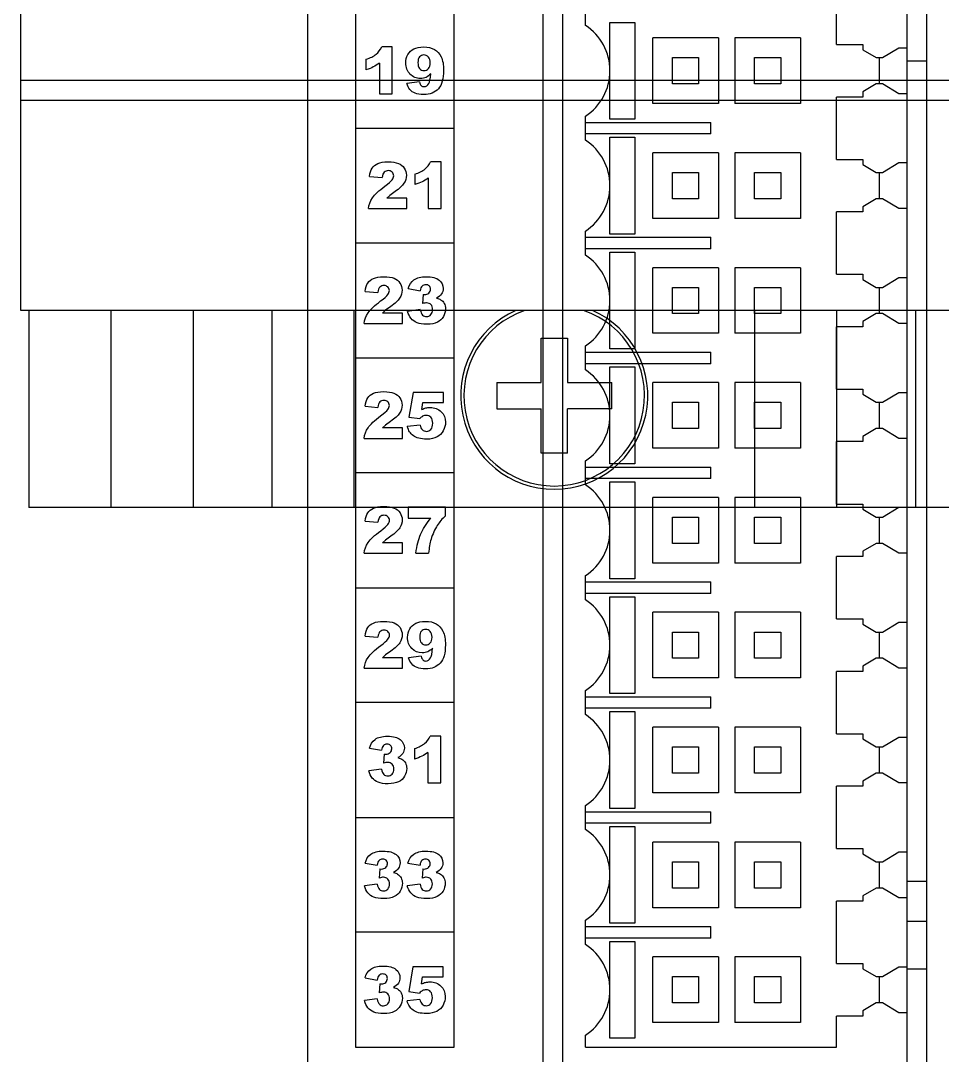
# Model space of a CAD drawing. Header units: millimetres. Extents: x 40 to 522, y -286 to 20.
# Drawn here: x 393 to 421.07, y -251 to -219.48 of the extents above; entities that cross this region are included whole.
import ezdxf

# ---------------------------------------------------------------- set-up
doc = ezdxf.new("R2010")
doc.units = ezdxf.units.MM
for name, color, linetype in [('1728620000_DXF_CONTINUOUS_LINE', 7, 'CONTINUOUS'), ('176260PIN_ASDXF_CONTINUOUS_LINE', 7, 'CONTINUOUS'), ('AIOJ784_4_00DXF_CONTINUOUS_LINE', 7, 'CONTINUOUS'), ('AOMJ712I_002DXF_CONTINUOUS_LINE', 7, 'CONTINUOUS')]:
    doc.layers.add(name, color=color, linetype=linetype)

# ---------------------------------------------------------------- blocks, each defined once
blk = doc.blocks.new('MOD_DOM724i')
at = {"linetype": 'Continuous'}
for p, q in [((111.001, 41.698), (111.001, 127.598)), ((143.501, 48.698), (111.001, 48.698)), ((143.501, 48.098), (111.001, 48.098)), ((143.501, 41.698), (111.001, 41.698)), ((111.251, 41.698), (111.251, 35.698)), ((113.751, 41.698), (113.751, 35.698)), ((116.251, 41.698), (116.251, 35.698)), ((118.651, 41.698), (118.651, 35.698)), ((121.151, 41.698), (121.151, 35.698)), ((133.351, 41.698), (133.351, 35.698)), ((135.851, 41.698), (135.851, 35.698)), ((138.251, 41.698), (138.251, 35.698)), ((126.851, 40.848), (127.651, 40.848)), ((126.851, 39.498), (126.851, 40.848)), ((127.651, 40.848), (127.651, 39.498)), ((125.501, 39.498), (126.851, 39.498)), ((125.501, 39.498), (125.501, 38.698)), ((127.651, 39.498), (129.001, 39.498)), ((129.001, 38.698), (129.001, 39.498)), ((125.501, 38.698), (126.851, 38.698)), ((126.851, 37.348), (126.851, 38.698)), ((129.001, 38.698), (127.651, 38.698)), ((127.651, 37.348), (127.651, 38.698)), ((127.651, 37.348), (126.851, 37.348)), ((143.251, 35.698), (111.251, 35.698))]:
    blk.add_line(p, q, dxfattribs=at)
for radius, start, end in [(2.85, 114.1365, 65.8635), (2.75, 108.9617, 71.0383)]:
    blk.add_arc((127.251, 39.098), radius, start, end, dxfattribs=at)
blk = doc.blocks.new('MOD_AOM712i')
at = {"layer": '1728620000_DXF_CONTINUOUS_LINE', "color": 7, "linetype": 'Continuous'}
for p, q in [((7.5, 85.75), (7.5, 15.75)), ((18, 15.75), (18, 85.75)), ((15.85, 49.8), (15.85, 51.7)), ((8.2, 50.383), (8.2, 51.117)), ((8.95, 50.475), (9.702, 50.475)), ((8.95, 49.004), (8.95, 50.475)), ((9.702, 50.475), (9.702, 47.525)), ((12.25, 50), (10.25, 50)), ((10.25, 48), (10.25, 50)), ((12.25, 50), (12.25, 48)), ((14.75, 50), (12.75, 50)), ((12.75, 50), (12.75, 48)), ((14.75, 50), (14.75, 48)), ((15.85, 49.8), (16.65, 49.8)), ((16.65, 49.8), (16.65, 49.642)), ((16.65, 49.642), (17.053, 49.4)), ((17.25, 49.4), (17.75, 49.7)), ((17.75, 49.7), (18, 49.7)), ((10.85, 49.4), (11.65, 49.4)), ((10.85, 48.6), (10.85, 49.4)), ((11.65, 49.4), (11.65, 48.6)), ((13.35, 49.4), (14.15, 49.4)), ((13.35, 48.6), (13.35, 49.4)), ((14.15, 49.4), (14.15, 48.6)), ((17.053, 49.4), (17.25, 49.4)), ((17.15, 49.4), (17.15, 48.6)), ((8.95, 47.525), (8.95, 48.996)), ((11.65, 48.6), (10.85, 48.6)), ((14.15, 48.6), (13.35, 48.6)), ((17.053, 48.6), (16.65, 48.358)), ((17.25, 48.6), (17.053, 48.6)), ((17.75, 48.3), (17.25, 48.6)), ((16.65, 48.358), (16.65, 48.2)), ((18, 48.3), (17.75, 48.3)), ((12.25, 48), (10.25, 48)), ((14.75, 48), (12.75, 48)), ((16.65, 48.2), (15.85, 48.2)), ((15.85, 46.3), (15.85, 48.2)), ((8.2, 46.883), (8.2, 47.617)), ((8.2, 47.425), (12.025, 47.425)), ((9.702, 47.525), (8.95, 47.525)), ((12.025, 47.075), (12.025, 47.425)), ((12.025, 47.075), (8.2, 47.075)), ((8.95, 46.975), (9.702, 46.975)), ((8.95, 45.504), (8.95, 46.975)), ((9.702, 46.975), (9.702, 44.025)), ((12.25, 46.5), (10.25, 46.5)), ((10.25, 44.5), (10.25, 46.5)), ((12.25, 46.5), (12.25, 44.5)), ((14.75, 46.5), (12.75, 46.5)), ((12.75, 46.5), (12.75, 44.5)), ((14.75, 46.5), (14.75, 44.5)), ((15.85, 46.3), (16.65, 46.3)), ((16.65, 46.3), (16.65, 46.142)), ((16.65, 46.142), (17.053, 45.9)), ((17.25, 45.9), (17.75, 46.2)), ((17.75, 46.2), (18, 46.2)), ((10.85, 45.9), (11.65, 45.9)), ((10.85, 45.1), (10.85, 45.9)), ((11.65, 45.9), (11.65, 45.1)), ((13.35, 45.9), (14.15, 45.9)), ((13.35, 45.1), (13.35, 45.9)), ((14.15, 45.9), (14.15, 45.1)), ((17.053, 45.9), (17.25, 45.9)), ((17.15, 45.9), (17.15, 45.1)), ((8.95, 44.025), (8.95, 45.496)), ((11.65, 45.1), (10.85, 45.1)), ((14.15, 45.1), (13.35, 45.1)), ((17.053, 45.1), (16.65, 44.858)), ((17.25, 45.1), (17.053, 45.1)), ((17.75, 44.8), (17.25, 45.1)), ((16.65, 44.858), (16.65, 44.7)), ((18, 44.8), (17.75, 44.8)), ((12.25, 44.5), (10.25, 44.5)), ((14.75, 44.5), (12.75, 44.5)), ((16.65, 44.7), (15.85, 44.7)), ((15.85, 42.8), (15.85, 44.7)), ((8.2, 43.383), (8.2, 44.117)), ((8.2, 43.925), (12.025, 43.925)), ((9.702, 44.025), (8.95, 44.025)), ((12.025, 43.575), (12.025, 43.925)), ((12.025, 43.575), (8.2, 43.575)), ((8.95, 43.475), (9.702, 43.475)), ((8.95, 42.004), (8.95, 43.475)), ((9.702, 43.475), (9.702, 40.525)), ((12.25, 43), (10.25, 43)), ((10.25, 41), (10.25, 43)), ((12.25, 43), (12.25, 41)), ((14.75, 43), (12.75, 43)), ((12.75, 43), (12.75, 41)), ((14.75, 43), (14.75, 41)), ((15.85, 42.8), (16.65, 42.8)), ((16.65, 42.8), (16.65, 42.642)), ((16.65, 42.642), (17.053, 42.4)), ((17.25, 42.4), (17.75, 42.7)), ((17.75, 42.7), (18, 42.7)), ((10.85, 42.4), (11.65, 42.4)), ((10.85, 41.6), (10.85, 42.4)), ((11.65, 42.4), (11.65, 41.6)), ((13.35, 42.4), (14.15, 42.4)), ((13.35, 41.6), (13.35, 42.4)), ((14.15, 42.4), (14.15, 41.6)), ((17.053, 42.4), (17.25, 42.4)), ((17.15, 42.4), (17.15, 41.6)), ((8.95, 40.525), (8.95, 41.996)), ((11.65, 41.6), (10.85, 41.6)), ((14.15, 41.6), (13.35, 41.6)), ((17.053, 41.6), (16.65, 41.358)), ((16.65, 41.358), (16.65, 41.2)), ((17.25, 41.6), (17.053, 41.6)), ((17.75, 41.3), (17.25, 41.6)), ((18, 41.3), (17.75, 41.3)), ((12.25, 41), (10.25, 41)), ((14.75, 41), (12.75, 41)), ((16.65, 41.2), (15.85, 41.2)), ((15.85, 39.3), (15.85, 41.2)), ((8.2, 39.883), (8.2, 40.617)), ((8.2, 40.425), (12.025, 40.425)), ((9.702, 40.525), (8.95, 40.525)), ((12.025, 40.075), (12.025, 40.425)), ((12.025, 40.075), (8.2, 40.075)), ((8.95, 39.975), (9.702, 39.975)), ((8.95, 38.504), (8.95, 39.975)), ((9.702, 39.975), (9.702, 37.025)), ((12.25, 39.5), (10.25, 39.5)), ((10.25, 37.5), (10.25, 39.5)), ((12.25, 39.5), (12.25, 37.5)), ((14.75, 39.5), (12.75, 39.5)), ((12.75, 39.5), (12.75, 37.5)), ((14.75, 39.5), (14.75, 37.5)), ((15.85, 39.3), (16.65, 39.3)), ((16.65, 39.3), (16.65, 39.142)), ((16.65, 39.142), (17.053, 38.9)), ((17.25, 38.9), (17.75, 39.2)), ((17.75, 39.2), (18, 39.2)), ((10.85, 38.9), (11.65, 38.9)), ((10.85, 38.1), (10.85, 38.9)), ((11.65, 38.9), (11.65, 38.1)), ((13.35, 38.9), (14.15, 38.9)), ((13.35, 38.1), (13.35, 38.9)), ((14.15, 38.9), (14.15, 38.1)), ((17.053, 38.9), (17.25, 38.9)), ((17.15, 38.9), (17.15, 38.1)), ((8.95, 37.025), (8.95, 38.496)), ((11.65, 38.1), (10.85, 38.1)), ((14.15, 38.1), (13.35, 38.1)), ((17.053, 38.1), (16.65, 37.858)), ((16.65, 37.858), (16.65, 37.7)), ((17.25, 38.1), (17.053, 38.1)), ((17.75, 37.8), (17.25, 38.1)), ((16.65, 37.7), (15.85, 37.7)), ((15.85, 35.8), (15.85, 37.7)), ((18, 37.8), (17.75, 37.8)), ((12.25, 37.5), (10.25, 37.5)), ((14.75, 37.5), (12.75, 37.5)), ((8.2, 36.383), (8.2, 37.117)), ((8.2, 36.925), (12.025, 36.925)), ((9.702, 37.025), (8.95, 37.025)), ((12.025, 36.575), (12.025, 36.925)), ((12.025, 36.575), (8.2, 36.575)), ((8.95, 36.475), (9.702, 36.475)), ((8.95, 35.004), (8.95, 36.475)), ((9.702, 36.475), (9.702, 33.525)), ((12.25, 36), (10.25, 36)), ((10.25, 34), (10.25, 36)), ((12.25, 36), (12.25, 34)), ((14.75, 36), (12.75, 36)), ((12.75, 36), (12.75, 34)), ((14.75, 36), (14.75, 34)), ((15.85, 35.8), (16.65, 35.8)), ((16.65, 35.8), (16.65, 35.642)), ((16.65, 35.642), (17.053, 35.4)), ((17.25, 35.4), (17.75, 35.7)), ((17.75, 35.7), (18, 35.7)), ((10.85, 35.4), (11.65, 35.4)), ((10.85, 34.6), (10.85, 35.4)), ((11.65, 35.4), (11.65, 34.6)), ((13.35, 35.4), (14.15, 35.4)), ((13.35, 34.6), (13.35, 35.4)), ((14.15, 35.4), (14.15, 34.6)), ((17.053, 35.4), (17.25, 35.4)), ((17.15, 35.4), (17.15, 34.6)), ((8.95, 33.525), (8.95, 34.996)), ((11.65, 34.6), (10.85, 34.6)), ((14.15, 34.6), (13.35, 34.6)), ((17.053, 34.6), (16.65, 34.358)), ((17.25, 34.6), (17.053, 34.6)), ((17.75, 34.3), (17.25, 34.6)), ((16.65, 34.2), (15.85, 34.2)), ((15.85, 32.3), (15.85, 34.2)), ((16.65, 34.358), (16.65, 34.2)), ((18, 34.3), (17.75, 34.3)), ((12.25, 34), (10.25, 34)), ((14.75, 34), (12.75, 34)), ((8.2, 32.883), (8.2, 33.617)), ((8.2, 33.425), (12.025, 33.425)), ((9.702, 33.525), (8.95, 33.525)), ((12.025, 33.075), (12.025, 33.425)), ((12.025, 33.075), (8.2, 33.075)), ((8.95, 32.975), (9.702, 32.975)), ((8.95, 31.504), (8.95, 32.975)), ((9.702, 32.975), (9.702, 30.025)), ((12.25, 32.5), (10.25, 32.5)), ((10.25, 30.5), (10.25, 32.5)), ((12.25, 32.5), (12.25, 30.5)), ((14.75, 32.5), (12.75, 32.5)), ((12.75, 32.5), (12.75, 30.5)), ((14.75, 32.5), (14.75, 30.5)), ((15.85, 32.3), (16.65, 32.3)), ((16.65, 32.3), (16.65, 32.142)), ((17.25, 31.9), (17.75, 32.2)), ((17.75, 32.2), (18, 32.2)), ((10.85, 31.9), (11.65, 31.9)), ((10.85, 31.1), (10.85, 31.9)), ((11.65, 31.9), (11.65, 31.1)), ((13.35, 31.9), (14.15, 31.9)), ((13.35, 31.1), (13.35, 31.9)), ((14.15, 31.9), (14.15, 31.1)), ((16.65, 32.142), (17.053, 31.9)), ((17.053, 31.9), (17.25, 31.9)), ((17.15, 31.9), (17.15, 31.1)), ((8.95, 30.025), (8.95, 31.496)), ((11.65, 31.1), (10.85, 31.1)), ((14.15, 31.1), (13.35, 31.1)), ((17.053, 31.1), (16.65, 30.858)), ((17.25, 31.1), (17.053, 31.1)), ((17.75, 30.8), (17.25, 31.1)), ((16.65, 30.7), (15.85, 30.7)), ((15.85, 28.8), (15.85, 30.7)), ((16.65, 30.858), (16.65, 30.7)), ((18, 30.8), (17.75, 30.8)), ((12.25, 30.5), (10.25, 30.5)), ((14.75, 30.5), (12.75, 30.5)), ((8.2, 29.383), (8.2, 30.117)), ((9.702, 30.025), (8.95, 30.025)), ((8.2, 29.925), (12.025, 29.925)), ((12.025, 29.575), (12.025, 29.925)), ((12.025, 29.575), (8.2, 29.575)), ((8.95, 29.475), (9.702, 29.475)), ((8.95, 28.004), (8.95, 29.475)), ((9.702, 29.475), (9.702, 26.525)), ((12.25, 29), (10.25, 29)), ((10.25, 27), (10.25, 29)), ((12.25, 29), (12.25, 27)), ((14.75, 29), (12.75, 29)), ((12.75, 29), (12.75, 27)), ((14.75, 29), (14.75, 27)), ((15.85, 28.8), (16.65, 28.8)), ((16.65, 28.8), (16.65, 28.642)), ((17.25, 28.4), (17.75, 28.7)), ((17.75, 28.7), (18, 28.7)), ((10.85, 28.4), (11.65, 28.4)), ((10.85, 27.6), (10.85, 28.4)), ((11.65, 28.4), (11.65, 27.6)), ((13.35, 28.4), (14.15, 28.4)), ((13.35, 27.6), (13.35, 28.4)), ((14.15, 28.4), (14.15, 27.6)), ((16.65, 28.642), (17.053, 28.4)), ((17.053, 28.4), (17.25, 28.4)), ((17.15, 28.4), (17.15, 27.6)), ((8.95, 26.525), (8.95, 27.996)), ((11.65, 27.6), (10.85, 27.6)), ((14.15, 27.6), (13.35, 27.6)), ((17.053, 27.6), (16.65, 27.358)), ((17.25, 27.6), (17.053, 27.6)), ((17.75, 27.3), (17.25, 27.6)), ((16.65, 27.2), (15.85, 27.2)), ((15.85, 25.3), (15.85, 27.2)), ((16.65, 27.358), (16.65, 27.2)), ((18, 27.3), (17.75, 27.3)), ((12.25, 27), (10.25, 27)), ((14.75, 27), (12.75, 27)), ((8.2, 25.883), (8.2, 26.617)), ((9.702, 26.525), (8.95, 26.525)), ((8.2, 26.425), (12.025, 26.425)), ((12.025, 26.075), (12.025, 26.425)), ((12.025, 26.075), (8.2, 26.075)), ((8.95, 25.975), (9.702, 25.975)), ((8.95, 24.504), (8.95, 25.975)), ((9.702, 25.975), (9.702, 23.025)), ((12.25, 25.5), (10.25, 25.5)), ((10.25, 23.5), (10.25, 25.5)), ((12.25, 25.5), (12.25, 23.5)), ((14.75, 25.5), (12.75, 25.5)), ((12.75, 25.5), (12.75, 23.5)), ((14.75, 25.5), (14.75, 23.5)), ((15.85, 25.3), (16.65, 25.3)), ((16.65, 25.3), (16.65, 25.142)), ((16.65, 25.142), (17.053, 24.9)), ((17.25, 24.9), (17.75, 25.2)), ((17.75, 25.2), (18, 25.2)), ((10.85, 24.9), (11.65, 24.9)), ((10.85, 24.1), (10.85, 24.9)), ((11.65, 24.9), (11.65, 24.1)), ((13.35, 24.9), (14.15, 24.9)), ((13.35, 24.1), (13.35, 24.9)), ((14.15, 24.9), (14.15, 24.1)), ((17.053, 24.9), (17.25, 24.9)), ((17.15, 24.9), (17.15, 24.1)), ((8.95, 23.025), (8.95, 24.496)), ((11.65, 24.1), (10.85, 24.1)), ((14.15, 24.1), (13.35, 24.1)), ((17.053, 24.1), (16.65, 23.858)), ((17.25, 24.1), (17.053, 24.1)), ((17.75, 23.8), (17.25, 24.1)), ((16.65, 23.7), (15.85, 23.7)), ((15.85, 21.8), (15.85, 23.7)), ((16.65, 23.858), (16.65, 23.7)), ((18, 23.8), (17.75, 23.8)), ((12.25, 23.5), (10.25, 23.5)), ((14.75, 23.5), (12.75, 23.5)), ((8.2, 22.383), (8.2, 23.117)), ((9.702, 23.025), (8.95, 23.025)), ((8.2, 22.925), (12.025, 22.925)), ((12.025, 22.575), (12.025, 22.925)), ((12.025, 22.575), (8.2, 22.575)), ((8.95, 22.475), (9.702, 22.475)), ((8.95, 21.004), (8.95, 22.475)), ((9.702, 22.475), (9.702, 19.525)), ((12.25, 22), (10.25, 22)), ((10.25, 20), (10.25, 22)), ((12.25, 22), (12.25, 20)), ((14.75, 22), (12.75, 22)), ((12.75, 22), (12.75, 20)), ((14.75, 22), (14.75, 20)), ((15.85, 21.8), (16.65, 21.8)), ((16.65, 21.8), (16.65, 21.642)), ((16.65, 21.642), (17.053, 21.4)), ((17.25, 21.4), (17.75, 21.7)), ((17.75, 21.7), (18, 21.7)), ((10.85, 21.4), (11.65, 21.4)), ((10.85, 20.6), (10.85, 21.4)), ((11.65, 21.4), (11.65, 20.6)), ((13.35, 21.4), (14.15, 21.4)), ((13.35, 20.6), (13.35, 21.4)), ((14.15, 21.4), (14.15, 20.6)), ((17.053, 21.4), (17.25, 21.4)), ((17.15, 21.4), (17.15, 20.6)), ((8.95, 19.525), (8.95, 20.996)), ((11.65, 20.6), (10.85, 20.6)), ((14.15, 20.6), (13.35, 20.6)), ((17.053, 20.6), (16.65, 20.358)), ((17.25, 20.6), (17.053, 20.6)), ((17.75, 20.3), (17.25, 20.6)), ((16.65, 20.2), (15.85, 20.2)), ((15.85, 19.25), (15.85, 20.2)), ((16.65, 20.358), (16.65, 20.2)), ((18, 20.3), (17.75, 20.3)), ((12.25, 20), (10.25, 20)), ((14.75, 20), (12.75, 20)), ((8.2, 19.25), (8.2, 19.617)), ((8.2, 19.25), (15.85, 19.25)), ((9.702, 19.525), (8.95, 19.525))]:
    blk.add_line(p, q, dxfattribs=at)
for centre in [(7.3, 49), (7.3, 45.5), (7.3, 42), (7.3, 38.5), (7.3, 35), (7.3, 31.5), (7.3, 28), (7.3, 24.5), (7.3, 21)]:
    blk.add_arc(centre, 1.65, 303.0557, 56.9443, dxfattribs=at)
at = {"layer": '176260PIN_ASDXF_CONTINUOUS_LINE', "color": 7, "linetype": 'Continuous'}
for p, q in [((18, 49.3), (18.6, 49.3)), ((18, 49.3), (18.6, 49.3)), ((18.6, 24.3), (18, 24.3)), ((18.6, 24.3), (18, 24.3))]:
    blk.add_line(p, q, dxfattribs=at)
at = {"layer": 'AIOJ784_4_00DXF_CONTINUOUS_LINE', "color": 7, "linetype": 'Continuous'}
for p, q in [((18, 23.087), (18.6, 23.087)), ((18, 21.643), (18.6, 21.643))]:
    blk.add_line(p, q, dxfattribs=at)
at = {"layer": 'AOMJ712I_002DXF_CONTINUOUS_LINE', "color": 7, "linetype": 'Continuous'}
for p, q in [((-0.25, 6), (-0.25, 91.9)), ((6.9, 85.35), (6.9, 16.15)), ((18.6, 16.15), (18.6, 85.35))]:
    blk.add_line(p, q, dxfattribs=at)
at = {"layer": 'AOMJ712I_002DXF_CONTINUOUS_LINE', "color": 4, "linetype": 'Continuous'}
for p, q in [((1.2, 82.25), (1.2, 19.25)), ((4.2, 19.25), (4.2, 82.25)), ((2.319, 49.724), (1.997, 49.724)), ((2.319, 48.3), (2.319, 49.724)), ((1.517, 49.349), (1.517, 49.03)), ((1.926, 49.233), (1.926, 48.3)), ((3.146, 48.663), (2.759, 48.614)), ((1.926, 48.3), (2.319, 48.3)), ((1.2, 47.25), (4.2, 47.25)), ((3.807, 46.224), (3.485, 46.224)), ((3.807, 44.8), (3.807, 46.224)), ((1.621, 45.777), (2.011, 45.745)), ((3.005, 45.849), (3.005, 45.53)), ((3.414, 45.733), (3.414, 44.8)), ((2.245, 45.202), (2.152, 45.117)), ((2.76, 45.117), (2.152, 45.117)), ((2.402, 45.316), (2.245, 45.202)), ((2.76, 44.8), (2.76, 45.117)), ((1.593, 44.8), (2.76, 44.8)), ((3.414, 44.8), (3.807, 44.8)), ((4.2, 43.75), (1.2, 43.75)), ((1.49, 42.277), (1.879, 42.245)), ((2.804, 42.361), (3.171, 42.295)), ((3.255, 42.182), (3.235, 41.905)), ((3.255, 42.182), (3.306, 42.178)), ((2.113, 41.702), (2.021, 41.617)), ((2.628, 41.617), (2.021, 41.617)), ((2.271, 41.816), (2.113, 41.702)), ((2.628, 41.3), (2.628, 41.617)), ((3.171, 41.721), (2.783, 41.67)), ((1.461, 41.3), (2.628, 41.3)), ((1.2, 40.25), (4.2, 40.25)), ((2.95, 39.2), (2.827, 38.447)), ((3.874, 39.2), (2.95, 39.2)), ((3.874, 38.89), (3.874, 39.2)), ((1.488, 38.777), (1.878, 38.745)), ((3.215, 38.68), (3.248, 38.89)), ((3.248, 38.89), (3.874, 38.89)), ((2.112, 38.202), (2.019, 38.117)), ((2.269, 38.316), (2.112, 38.202)), ((3.17, 38.206), (2.776, 38.163)), ((2.827, 38.447), (3.158, 38.4)), ((2.626, 38.117), (2.019, 38.117)), ((2.626, 37.8), (2.626, 38.117)), ((1.459, 37.8), (2.626, 37.8)), ((4.2, 36.75), (1.2, 36.75)), ((3.938, 35.7), (2.802, 35.7)), ((2.802, 35.7), (2.802, 35.371)), ((3.938, 35.437), (3.938, 35.7)), ((2.802, 35.371), (3.494, 35.371)), ((1.491, 35.277), (1.881, 35.245)), ((2.115, 34.702), (2.022, 34.617)), ((2.272, 34.816), (2.115, 34.702)), ((2.629, 34.617), (2.022, 34.617)), ((2.629, 34.3), (2.629, 34.617)), ((1.462, 34.3), (2.629, 34.3)), ((3.038, 34.3), (3.426, 34.3)), ((1.2, 33.25), (4.2, 33.25)), ((1.491, 31.777), (1.881, 31.745)), ((2.272, 31.316), (2.115, 31.202)), ((2.115, 31.202), (2.022, 31.117)), ((2.63, 31.117), (2.022, 31.117)), ((2.63, 30.8), (2.63, 31.117)), ((3.2, 31.163), (2.813, 31.114)), ((1.463, 30.8), (2.63, 30.8)), ((4.2, 29.75), (1.2, 29.75)), ((3.799, 28.724), (3.477, 28.724)), ((3.799, 27.3), (3.799, 28.724)), ((1.622, 28.361), (1.99, 28.295)), ((2.074, 28.182), (2.054, 27.905)), ((2.074, 28.182), (2.125, 28.178)), ((2.997, 28.349), (2.997, 28.03)), ((3.405, 28.233), (3.405, 27.3)), ((1.99, 27.721), (1.601, 27.67)), ((3.405, 27.3), (3.799, 27.3)), ((1.2, 26.25), (4.2, 26.25)), ((1.491, 24.861), (1.858, 24.795)), ((1.942, 24.682), (1.922, 24.405)), ((1.942, 24.682), (1.993, 24.678)), ((2.795, 24.861), (3.163, 24.795)), ((3.247, 24.682), (3.227, 24.405)), ((3.247, 24.682), (3.297, 24.678)), ((1.858, 24.221), (1.47, 24.17)), ((3.163, 24.221), (2.774, 24.17)), ((4.2, 22.75), (1.2, 22.75)), ((2.942, 21.7), (2.818, 20.947)), ((3.865, 21.7), (2.942, 21.7)), ((3.865, 21.39), (3.865, 21.7)), ((1.489, 21.361), (1.857, 21.295)), ((1.941, 21.182), (1.921, 20.905)), ((1.941, 21.182), (1.991, 21.178)), ((3.206, 21.18), (3.24, 21.39)), ((3.24, 21.39), (3.865, 21.39)), ((2.818, 20.947), (3.15, 20.9)), ((1.857, 20.721), (1.468, 20.67)), ((3.161, 20.706), (2.768, 20.663)), ((1.2, 19.25), (4.2, 19.25))]:
    blk.add_line(p, q, dxfattribs=at)
for points in [[(1.517, 49.349), (1.649, 49.391), (1.752, 49.442), (1.825, 49.502)], [(1.825, 49.502), (1.898, 49.562), (1.955, 49.636), (1.997, 49.724)], [(2.73, 49.238), (2.73, 49.33), (2.752, 49.415), (2.795, 49.492)], [(2.795, 49.492), (2.839, 49.568), (2.9, 49.626), (2.977, 49.665)], [(2.977, 49.665), (3.053, 49.704), (3.151, 49.724), (3.267, 49.724)], [(3.267, 49.724), (3.407, 49.724), (3.519, 49.699), (3.604, 49.651)], [(3.604, 49.651), (3.688, 49.604), (3.756, 49.527), (3.807, 49.422)], [(1.926, 49.233), (1.862, 49.184), (1.799, 49.145), (1.74, 49.115)], [(2.858, 48.899), (2.773, 48.989), (2.73, 49.101), (2.73, 49.238)], [(3.15, 49.423), (3.115, 49.384), (3.099, 49.326), (3.099, 49.248)], [(3.099, 49.248), (3.099, 49.17), (3.116, 49.11), (3.151, 49.069)], [(3.279, 49.481), (3.227, 49.481), (3.184, 49.461), (3.15, 49.423)], [(3.418, 49.416), (3.38, 49.459), (3.333, 49.481), (3.279, 49.481)], [(3.475, 49.239), (3.475, 49.314), (3.456, 49.373), (3.418, 49.416)], [(3.421, 49.067), (3.457, 49.107), (3.475, 49.164), (3.475, 49.239)], [(3.807, 49.422), (3.857, 49.317), (3.883, 49.18), (3.883, 49.008)], [(1.74, 49.115), (1.681, 49.085), (1.607, 49.056), (1.517, 49.03)], [(3.177, 48.766), (3.05, 48.766), (2.944, 48.81), (2.858, 48.899)], [(3.151, 49.069), (3.187, 49.027), (3.231, 49.007), (3.284, 49.007)], [(3.284, 49.007), (3.339, 49.007), (3.385, 49.027), (3.421, 49.067)], [(3.49, 48.905), (3.443, 48.857), (3.395, 48.821), (3.347, 48.799)], [(3.432, 48.61), (3.457, 48.655), (3.476, 48.754), (3.49, 48.905)], [(3.883, 49.008), (3.883, 48.755), (3.83, 48.569), (3.723, 48.452)], [(2.857, 48.428), (2.815, 48.478), (2.782, 48.54), (2.759, 48.614)], [(3.146, 48.663), (3.156, 48.608), (3.173, 48.57), (3.197, 48.548)], [(3.347, 48.799), (3.297, 48.777), (3.241, 48.766), (3.177, 48.766)], [(3.197, 48.548), (3.221, 48.525), (3.251, 48.515), (3.286, 48.515)], [(3.286, 48.515), (3.348, 48.515), (3.397, 48.546), (3.432, 48.61)], [(3.018, 48.315), (2.953, 48.34), (2.9, 48.378), (2.857, 48.428)], [(3.282, 48.276), (3.17, 48.276), (3.082, 48.289), (3.018, 48.315)], [(3.723, 48.452), (3.617, 48.334), (3.47, 48.276), (3.282, 48.276)], [(1.621, 45.777), (1.637, 45.886), (1.664, 45.972), (1.705, 46.033)], [(1.705, 46.033), (1.745, 46.094), (1.803, 46.142), (1.877, 46.174)], [(1.877, 46.174), (1.952, 46.207), (2.054, 46.224), (2.186, 46.224)], [(2.186, 46.224), (2.322, 46.224), (2.428, 46.208), (2.505, 46.177)], [(2.505, 46.177), (2.581, 46.146), (2.64, 46.098), (2.684, 46.033)], [(2.684, 46.033), (2.728, 45.968), (2.75, 45.896), (2.75, 45.816)], [(3.314, 46.002), (3.386, 46.062), (3.443, 46.136), (3.485, 46.224)], [(2.074, 45.91), (2.042, 45.879), (2.021, 45.824), (2.011, 45.745)], [(2.196, 45.957), (2.147, 45.957), (2.106, 45.941), (2.074, 45.91)], [(2.315, 45.912), (2.283, 45.942), (2.244, 45.957), (2.196, 45.957)], [(2.314, 45.678), (2.346, 45.722), (2.362, 45.763), (2.362, 45.803)], [(2.362, 45.803), (2.362, 45.845), (2.346, 45.881), (2.315, 45.912)], [(2.75, 45.816), (2.75, 45.73), (2.724, 45.649), (2.675, 45.571)], [(3.005, 45.849), (3.137, 45.891), (3.24, 45.942), (3.314, 46.002)], [(3.414, 45.733), (3.35, 45.684), (3.288, 45.645), (3.229, 45.615)], [(1.714, 45.125), (1.782, 45.226), (1.909, 45.346), (2.096, 45.485)], [(2.096, 45.485), (2.21, 45.569), (2.282, 45.634), (2.314, 45.678)], [(2.675, 45.571), (2.625, 45.493), (2.534, 45.408), (2.402, 45.316)], [(3.229, 45.615), (3.169, 45.585), (3.095, 45.556), (3.005, 45.53)], [(1.593, 44.8), (1.606, 44.915), (1.646, 45.023), (1.714, 45.125)], [(1.573, 42.533), (1.614, 42.594), (1.671, 42.642), (1.745, 42.674)], [(1.745, 42.674), (1.82, 42.707), (1.922, 42.724), (2.054, 42.724)], [(2.054, 42.724), (2.191, 42.724), (2.297, 42.708), (2.373, 42.677)], [(2.373, 42.677), (2.449, 42.646), (2.509, 42.598), (2.552, 42.533)], [(2.804, 42.361), (2.834, 42.477), (2.892, 42.567), (2.98, 42.63)], [(2.98, 42.63), (3.066, 42.692), (3.189, 42.724), (3.349, 42.724)], [(3.349, 42.724), (3.531, 42.724), (3.663, 42.689), (3.745, 42.621)], [(3.745, 42.621), (3.826, 42.553), (3.867, 42.468), (3.867, 42.365)], [(1.49, 42.277), (1.505, 42.386), (1.533, 42.472), (1.573, 42.533)], [(1.942, 42.41), (1.911, 42.379), (1.89, 42.324), (1.879, 42.245)], [(2.064, 42.457), (2.015, 42.457), (1.974, 42.441), (1.942, 42.41)], [(2.183, 42.412), (2.151, 42.442), (2.112, 42.457), (2.064, 42.457)], [(2.231, 42.303), (2.231, 42.345), (2.214, 42.381), (2.183, 42.412)], [(2.183, 42.178), (2.214, 42.222), (2.231, 42.263), (2.231, 42.303)], [(2.618, 42.316), (2.618, 42.23), (2.593, 42.149), (2.543, 42.071)], [(2.552, 42.533), (2.596, 42.468), (2.618, 42.396), (2.618, 42.316)], [(3.23, 42.44), (3.201, 42.413), (3.181, 42.364), (3.171, 42.295)], [(3.341, 42.482), (3.295, 42.482), (3.258, 42.468), (3.23, 42.44)], [(3.446, 42.444), (3.421, 42.469), (3.385, 42.482), (3.341, 42.482)], [(3.433, 42.226), (3.467, 42.259), (3.485, 42.297), (3.485, 42.342)], [(3.485, 42.342), (3.485, 42.384), (3.471, 42.418), (3.446, 42.444)], [(3.867, 42.365), (3.867, 42.304), (3.85, 42.249), (3.818, 42.201)], [(1.582, 41.625), (1.65, 41.726), (1.777, 41.846), (1.964, 41.985)], [(1.964, 41.985), (2.078, 42.069), (2.15, 42.134), (2.183, 42.178)], [(2.543, 42.071), (2.493, 41.993), (2.403, 41.908), (2.271, 41.816)], [(3.361, 41.927), (3.331, 41.927), (3.289, 41.92), (3.235, 41.905)], [(3.306, 42.178), (3.357, 42.178), (3.399, 42.194), (3.433, 42.226)], [(3.497, 41.874), (3.464, 41.909), (3.419, 41.927), (3.361, 41.927)], [(3.818, 42.201), (3.784, 42.151), (3.735, 42.108), (3.668, 42.072)], [(3.668, 42.072), (3.721, 42.058), (3.763, 42.042), (3.792, 42.025)], [(3.792, 42.025), (3.838, 41.996), (3.874, 41.958), (3.9, 41.911)], [(1.461, 41.3), (1.474, 41.415), (1.514, 41.523), (1.582, 41.625)], [(2.891, 41.452), (2.844, 41.509), (2.807, 41.582), (2.783, 41.67)], [(3.171, 41.721), (3.187, 41.643), (3.209, 41.588), (3.242, 41.558)], [(3.495, 41.57), (3.529, 41.608), (3.548, 41.659), (3.548, 41.723)], [(3.548, 41.723), (3.548, 41.788), (3.53, 41.838), (3.497, 41.874)], [(3.939, 41.744), (3.939, 41.662), (3.917, 41.584), (3.875, 41.509)], [(3.9, 41.911), (3.926, 41.864), (3.939, 41.809), (3.939, 41.744)], [(3.073, 41.321), (2.999, 41.351), (2.939, 41.395), (2.891, 41.452)], [(3.375, 41.276), (3.247, 41.276), (3.146, 41.291), (3.073, 41.321)], [(3.242, 41.558), (3.274, 41.527), (3.315, 41.513), (3.365, 41.513)], [(3.365, 41.513), (3.417, 41.513), (3.461, 41.532), (3.495, 41.57)], [(3.691, 41.337), (3.611, 41.297), (3.505, 41.276), (3.375, 41.276)], [(3.875, 41.509), (3.832, 41.435), (3.771, 41.376), (3.691, 41.337)], [(1.572, 39.033), (1.612, 39.094), (1.67, 39.142), (1.744, 39.174)], [(1.744, 39.174), (1.819, 39.207), (1.921, 39.224), (2.053, 39.224)], [(2.053, 39.224), (2.189, 39.224), (2.295, 39.208), (2.371, 39.177)], [(2.371, 39.177), (2.448, 39.146), (2.507, 39.098), (2.551, 39.033)], [(1.488, 38.777), (1.503, 38.886), (1.531, 38.972), (1.572, 39.033)], [(1.941, 38.91), (1.909, 38.879), (1.888, 38.824), (1.878, 38.745)], [(2.063, 38.957), (2.013, 38.957), (1.972, 38.941), (1.941, 38.91)], [(2.181, 38.912), (2.15, 38.942), (2.111, 38.957), (2.063, 38.957)], [(2.229, 38.803), (2.229, 38.845), (2.213, 38.881), (2.181, 38.912)], [(2.181, 38.678), (2.213, 38.722), (2.229, 38.763), (2.229, 38.803)], [(2.617, 38.816), (2.617, 38.73), (2.591, 38.649), (2.542, 38.571)], [(2.551, 39.033), (2.595, 38.968), (2.617, 38.896), (2.617, 38.816)], [(1.581, 38.125), (1.649, 38.226), (1.776, 38.346), (1.963, 38.485)], [(1.963, 38.485), (2.076, 38.569), (2.149, 38.634), (2.181, 38.678)], [(2.542, 38.571), (2.492, 38.493), (2.401, 38.408), (2.269, 38.316)], [(3.244, 38.473), (3.218, 38.459), (3.189, 38.434), (3.158, 38.4)], [(3.215, 38.68), (3.258, 38.7), (3.301, 38.715), (3.343, 38.725)], [(3.353, 38.5), (3.315, 38.5), (3.279, 38.49), (3.244, 38.473)], [(3.343, 38.725), (3.385, 38.735), (3.427, 38.741), (3.469, 38.741)], [(3.495, 38.441), (3.459, 38.48), (3.412, 38.5), (3.353, 38.5)], [(3.469, 38.741), (3.608, 38.741), (3.722, 38.698), (3.809, 38.613)], [(3.809, 38.613), (3.897, 38.529), (3.941, 38.422), (3.941, 38.294)], [(2.848, 37.999), (2.819, 38.043), (2.795, 38.097), (2.776, 38.163)], [(3.17, 38.206), (3.179, 38.143), (3.201, 38.094), (3.236, 38.061)], [(3.549, 38.258), (3.549, 38.341), (3.531, 38.403), (3.495, 38.441)], [(3.495, 38.074), (3.531, 38.115), (3.549, 38.176), (3.549, 38.258)], [(3.941, 38.294), (3.941, 38.203), (3.918, 38.116), (3.873, 38.033)], [(1.459, 37.8), (1.473, 37.915), (1.513, 38.023), (1.581, 38.125)], [(2.96, 37.88), (2.914, 37.915), (2.877, 37.955), (2.848, 37.999)], [(3.128, 37.802), (3.062, 37.819), (3.006, 37.846), (2.96, 37.88)], [(3.236, 38.061), (3.271, 38.029), (3.313, 38.013), (3.362, 38.013)], [(3.362, 38.013), (3.415, 38.013), (3.46, 38.033), (3.495, 38.074)], [(3.682, 37.842), (3.6, 37.798), (3.494, 37.776), (3.366, 37.776)], [(3.873, 38.033), (3.828, 37.949), (3.764, 37.886), (3.682, 37.842)], [(3.366, 37.776), (3.273, 37.776), (3.194, 37.786), (3.128, 37.802)], [(1.575, 35.533), (1.615, 35.594), (1.672, 35.642), (1.747, 35.674)], [(1.747, 35.674), (1.821, 35.707), (1.924, 35.724), (2.055, 35.724)], [(2.055, 35.724), (2.192, 35.724), (2.298, 35.708), (2.374, 35.677)], [(2.374, 35.677), (2.451, 35.646), (2.51, 35.598), (2.554, 35.533)], [(1.491, 35.277), (1.506, 35.386), (1.534, 35.472), (1.575, 35.533)], [(1.944, 35.41), (1.912, 35.379), (1.891, 35.324), (1.881, 35.245)], [(2.066, 35.457), (2.016, 35.457), (1.975, 35.441), (1.944, 35.41)], [(2.184, 35.412), (2.153, 35.442), (2.114, 35.457), (2.066, 35.457)], [(2.232, 35.303), (2.232, 35.345), (2.216, 35.381), (2.184, 35.412)], [(2.62, 35.316), (2.62, 35.23), (2.594, 35.149), (2.545, 35.071)], [(2.554, 35.533), (2.598, 35.468), (2.62, 35.396), (2.62, 35.316)], [(3.182, 34.875), (3.247, 35.03), (3.351, 35.195), (3.494, 35.371)], [(3.938, 35.437), (3.838, 35.348), (3.756, 35.251), (3.69, 35.148)], [(1.966, 34.985), (2.079, 35.069), (2.152, 35.134), (2.184, 35.178)], [(2.184, 35.178), (2.216, 35.222), (2.232, 35.263), (2.232, 35.303)], [(2.545, 35.071), (2.495, 34.993), (2.404, 34.908), (2.272, 34.816)], [(3.69, 35.148), (3.61, 35.022), (3.546, 34.882), (3.499, 34.727)], [(1.584, 34.625), (1.651, 34.726), (1.778, 34.846), (1.966, 34.985)], [(3.038, 34.3), (3.069, 34.528), (3.116, 34.72), (3.182, 34.875)], [(3.499, 34.727), (3.463, 34.607), (3.438, 34.464), (3.426, 34.3)], [(1.462, 34.3), (1.476, 34.415), (1.516, 34.523), (1.584, 34.625)], [(1.575, 32.033), (1.616, 32.094), (1.673, 32.142), (1.747, 32.174)], [(1.747, 32.174), (1.822, 32.207), (1.924, 32.224), (2.056, 32.224)], [(2.056, 32.224), (2.192, 32.224), (2.298, 32.208), (2.375, 32.177)], [(2.375, 32.177), (2.451, 32.146), (2.51, 32.098), (2.554, 32.033)], [(2.849, 31.992), (2.893, 32.068), (2.954, 32.126), (3.031, 32.165)], [(3.031, 32.165), (3.107, 32.204), (3.205, 32.224), (3.321, 32.224)], [(3.321, 32.224), (3.461, 32.224), (3.573, 32.199), (3.658, 32.151)], [(1.491, 31.777), (1.507, 31.886), (1.534, 31.972), (1.575, 32.033)], [(1.944, 31.91), (1.913, 31.879), (1.892, 31.824), (1.881, 31.745)], [(2.066, 31.957), (2.017, 31.957), (1.976, 31.941), (1.944, 31.91)], [(2.185, 31.912), (2.153, 31.942), (2.114, 31.957), (2.066, 31.957)], [(2.233, 31.803), (2.233, 31.845), (2.216, 31.881), (2.185, 31.912)], [(2.554, 32.033), (2.598, 31.968), (2.62, 31.896), (2.62, 31.816)], [(2.784, 31.738), (2.784, 31.83), (2.806, 31.915), (2.849, 31.992)], [(3.204, 31.923), (3.169, 31.884), (3.153, 31.826), (3.153, 31.748)], [(3.333, 31.981), (3.281, 31.981), (3.238, 31.961), (3.204, 31.923)], [(3.472, 31.916), (3.434, 31.959), (3.387, 31.981), (3.333, 31.981)], [(3.529, 31.739), (3.529, 31.814), (3.51, 31.873), (3.472, 31.916)], [(3.658, 32.151), (3.742, 32.104), (3.81, 32.027), (3.861, 31.922)], [(3.861, 31.922), (3.911, 31.817), (3.937, 31.68), (3.937, 31.508)], [(1.966, 31.485), (2.08, 31.569), (2.152, 31.634), (2.184, 31.678)], [(2.184, 31.678), (2.216, 31.722), (2.233, 31.763), (2.233, 31.803)], [(2.545, 31.571), (2.495, 31.493), (2.404, 31.408), (2.272, 31.316)], [(2.62, 31.816), (2.62, 31.73), (2.594, 31.649), (2.545, 31.571)], [(2.912, 31.399), (2.827, 31.489), (2.784, 31.601), (2.784, 31.738)], [(3.153, 31.748), (3.153, 31.67), (3.17, 31.61), (3.205, 31.569)], [(3.205, 31.569), (3.241, 31.527), (3.285, 31.507), (3.338, 31.507)], [(3.338, 31.507), (3.393, 31.507), (3.439, 31.527), (3.475, 31.567)], [(3.475, 31.567), (3.511, 31.607), (3.529, 31.664), (3.529, 31.739)], [(1.584, 31.125), (1.652, 31.226), (1.779, 31.346), (1.966, 31.485)], [(3.23, 31.266), (3.104, 31.266), (2.998, 31.31), (2.912, 31.399)], [(3.401, 31.299), (3.351, 31.277), (3.294, 31.266), (3.23, 31.266)], [(3.544, 31.405), (3.497, 31.357), (3.449, 31.321), (3.401, 31.299)], [(3.486, 31.11), (3.511, 31.155), (3.53, 31.254), (3.544, 31.405)], [(3.937, 31.508), (3.937, 31.255), (3.884, 31.069), (3.777, 30.952)], [(1.463, 30.8), (1.476, 30.915), (1.516, 31.023), (1.584, 31.125)], [(2.911, 30.928), (2.869, 30.978), (2.836, 31.04), (2.813, 31.114)], [(3.072, 30.815), (3.007, 30.84), (2.954, 30.878), (2.911, 30.928)], [(3.2, 31.163), (3.209, 31.108), (3.227, 31.07), (3.251, 31.048)], [(3.251, 31.048), (3.275, 31.025), (3.305, 31.015), (3.34, 31.015)], [(3.777, 30.952), (3.671, 30.834), (3.524, 30.776), (3.336, 30.776)], [(3.34, 31.015), (3.402, 31.015), (3.451, 31.046), (3.486, 31.11)], [(3.336, 30.776), (3.224, 30.776), (3.136, 30.789), (3.072, 30.815)], [(1.798, 28.63), (1.885, 28.692), (2.008, 28.724), (2.168, 28.724)], [(2.168, 28.724), (2.35, 28.724), (2.482, 28.689), (2.563, 28.621)], [(3.305, 28.502), (3.378, 28.562), (3.435, 28.636), (3.477, 28.724)], [(1.622, 28.361), (1.653, 28.477), (1.711, 28.567), (1.798, 28.63)], [(2.048, 28.44), (2.02, 28.413), (2, 28.364), (1.99, 28.295)], [(2.16, 28.482), (2.114, 28.482), (2.077, 28.468), (2.048, 28.44)], [(2.265, 28.444), (2.239, 28.469), (2.204, 28.482), (2.16, 28.482)], [(2.303, 28.342), (2.303, 28.384), (2.29, 28.418), (2.265, 28.444)], [(2.563, 28.621), (2.645, 28.553), (2.686, 28.468), (2.686, 28.365)], [(2.997, 28.349), (3.128, 28.391), (3.231, 28.442), (3.305, 28.502)], [(2.125, 28.178), (2.175, 28.178), (2.217, 28.194), (2.252, 28.226)], [(2.252, 28.226), (2.286, 28.259), (2.303, 28.297), (2.303, 28.342)], [(2.636, 28.201), (2.603, 28.151), (2.553, 28.108), (2.487, 28.072)], [(2.487, 28.072), (2.54, 28.058), (2.582, 28.042), (2.611, 28.025)], [(2.686, 28.365), (2.686, 28.304), (2.669, 28.249), (2.636, 28.201)], [(3.22, 28.115), (3.161, 28.085), (3.086, 28.056), (2.997, 28.03)], [(3.405, 28.233), (3.341, 28.184), (3.279, 28.145), (3.22, 28.115)], [(2.18, 27.927), (2.149, 27.927), (2.107, 27.92), (2.054, 27.905)], [(2.315, 27.874), (2.282, 27.909), (2.237, 27.927), (2.18, 27.927)], [(2.366, 27.723), (2.366, 27.788), (2.349, 27.838), (2.315, 27.874)], [(2.611, 28.025), (2.657, 27.996), (2.693, 27.958), (2.719, 27.911)], [(2.758, 27.744), (2.758, 27.662), (2.736, 27.584), (2.693, 27.509)], [(2.719, 27.911), (2.744, 27.864), (2.758, 27.809), (2.758, 27.744)], [(1.71, 27.452), (1.662, 27.509), (1.626, 27.582), (1.601, 27.67)], [(1.892, 27.321), (1.818, 27.351), (1.758, 27.395), (1.71, 27.452)], [(1.99, 27.721), (2.005, 27.643), (2.028, 27.588), (2.061, 27.558)], [(2.061, 27.558), (2.093, 27.527), (2.134, 27.513), (2.184, 27.513)], [(2.184, 27.513), (2.235, 27.513), (2.279, 27.532), (2.314, 27.57)], [(2.314, 27.57), (2.348, 27.608), (2.366, 27.659), (2.366, 27.723)], [(2.693, 27.509), (2.651, 27.435), (2.59, 27.376), (2.509, 27.337)], [(2.193, 27.276), (2.065, 27.276), (1.965, 27.291), (1.892, 27.321)], [(2.509, 27.337), (2.429, 27.297), (2.323, 27.276), (2.193, 27.276)], [(1.666, 25.13), (1.753, 25.192), (1.876, 25.224), (2.036, 25.224)], [(2.036, 25.224), (2.218, 25.224), (2.35, 25.189), (2.432, 25.121)], [(2.971, 25.13), (3.058, 25.192), (3.181, 25.224), (3.34, 25.224)], [(3.34, 25.224), (3.523, 25.224), (3.655, 25.189), (3.736, 25.121)], [(1.491, 24.861), (1.521, 24.977), (1.579, 25.067), (1.666, 25.13)], [(1.916, 24.94), (1.888, 24.913), (1.868, 24.864), (1.858, 24.795)], [(2.028, 24.982), (1.982, 24.982), (1.945, 24.968), (1.916, 24.94)], [(2.133, 24.944), (2.107, 24.969), (2.072, 24.982), (2.028, 24.982)], [(2.171, 24.842), (2.171, 24.884), (2.158, 24.918), (2.133, 24.944)], [(2.432, 25.121), (2.513, 25.053), (2.554, 24.968), (2.554, 24.865)], [(2.795, 24.861), (2.826, 24.977), (2.884, 25.067), (2.971, 25.13)], [(3.221, 24.94), (3.192, 24.913), (3.172, 24.864), (3.163, 24.795)], [(3.333, 24.982), (3.287, 24.982), (3.25, 24.968), (3.221, 24.94)], [(3.437, 24.944), (3.412, 24.969), (3.377, 24.982), (3.333, 24.982)], [(3.476, 24.842), (3.476, 24.884), (3.463, 24.918), (3.437, 24.944)], [(3.736, 25.121), (3.818, 25.053), (3.859, 24.968), (3.859, 24.865)], [(1.993, 24.678), (2.043, 24.678), (2.085, 24.694), (2.12, 24.726)], [(2.12, 24.726), (2.154, 24.759), (2.171, 24.797), (2.171, 24.842)], [(2.505, 24.701), (2.471, 24.651), (2.422, 24.608), (2.355, 24.572)], [(2.554, 24.865), (2.554, 24.804), (2.537, 24.749), (2.505, 24.701)], [(3.297, 24.678), (3.348, 24.678), (3.39, 24.694), (3.424, 24.726)], [(3.424, 24.726), (3.459, 24.759), (3.476, 24.797), (3.476, 24.842)], [(3.809, 24.701), (3.776, 24.651), (3.726, 24.608), (3.659, 24.572)], [(3.859, 24.865), (3.859, 24.804), (3.842, 24.749), (3.809, 24.701)], [(2.048, 24.427), (2.018, 24.427), (1.976, 24.42), (1.922, 24.405)], [(2.184, 24.374), (2.15, 24.409), (2.106, 24.427), (2.048, 24.427)], [(2.234, 24.223), (2.234, 24.288), (2.217, 24.338), (2.184, 24.374)], [(2.355, 24.572), (2.408, 24.558), (2.45, 24.542), (2.479, 24.525)], [(2.479, 24.525), (2.525, 24.496), (2.561, 24.458), (2.587, 24.411)], [(2.587, 24.411), (2.613, 24.364), (2.626, 24.309), (2.626, 24.244)], [(3.353, 24.427), (3.322, 24.427), (3.28, 24.42), (3.227, 24.405)], [(3.488, 24.374), (3.455, 24.409), (3.41, 24.427), (3.353, 24.427)], [(3.539, 24.223), (3.539, 24.288), (3.522, 24.338), (3.488, 24.374)], [(3.659, 24.572), (3.713, 24.558), (3.755, 24.542), (3.783, 24.525)], [(3.783, 24.525), (3.829, 24.496), (3.866, 24.458), (3.891, 24.411)], [(3.891, 24.411), (3.917, 24.364), (3.93, 24.309), (3.93, 24.244)], [(1.578, 23.952), (1.531, 24.009), (1.494, 24.082), (1.47, 24.17)], [(1.858, 24.221), (1.873, 24.143), (1.896, 24.088), (1.929, 24.058)], [(1.929, 24.058), (1.961, 24.027), (2.002, 24.013), (2.052, 24.013)], [(2.052, 24.013), (2.104, 24.013), (2.148, 24.032), (2.182, 24.07)], [(2.182, 24.07), (2.216, 24.108), (2.234, 24.159), (2.234, 24.223)], [(2.562, 24.009), (2.519, 23.935), (2.458, 23.876), (2.378, 23.837)], [(2.626, 24.244), (2.626, 24.162), (2.604, 24.084), (2.562, 24.009)], [(2.883, 23.952), (2.835, 24.009), (2.799, 24.082), (2.774, 24.17)], [(3.163, 24.221), (3.178, 24.143), (3.201, 24.088), (3.233, 24.058)], [(3.233, 24.058), (3.266, 24.027), (3.307, 24.013), (3.357, 24.013)], [(3.357, 24.013), (3.408, 24.013), (3.452, 24.032), (3.486, 24.07)], [(3.486, 24.07), (3.521, 24.108), (3.539, 24.159), (3.539, 24.223)], [(3.866, 24.009), (3.824, 23.935), (3.762, 23.876), (3.682, 23.837)], [(3.93, 24.244), (3.93, 24.162), (3.909, 24.084), (3.866, 24.009)], [(1.76, 23.821), (1.686, 23.851), (1.626, 23.895), (1.578, 23.952)], [(2.062, 23.776), (1.934, 23.776), (1.833, 23.791), (1.76, 23.821)], [(2.378, 23.837), (2.297, 23.797), (2.191, 23.776), (2.062, 23.776)], [(3.064, 23.821), (2.991, 23.851), (2.931, 23.895), (2.883, 23.952)], [(3.366, 23.776), (3.238, 23.776), (3.138, 23.791), (3.064, 23.821)], [(3.682, 23.837), (3.602, 23.797), (3.496, 23.776), (3.366, 23.776)], [(1.489, 21.361), (1.52, 21.477), (1.578, 21.567), (1.665, 21.63)], [(1.665, 21.63), (1.752, 21.692), (1.875, 21.724), (2.034, 21.724)], [(1.915, 21.44), (1.886, 21.413), (1.866, 21.364), (1.857, 21.295)], [(2.027, 21.482), (1.981, 21.482), (1.944, 21.468), (1.915, 21.44)], [(2.131, 21.444), (2.106, 21.469), (2.071, 21.482), (2.027, 21.482)], [(2.034, 21.724), (2.217, 21.724), (2.349, 21.689), (2.43, 21.621)], [(2.17, 21.342), (2.17, 21.384), (2.157, 21.418), (2.131, 21.444)], [(2.43, 21.621), (2.512, 21.553), (2.553, 21.468), (2.553, 21.365)], [(1.991, 21.178), (2.042, 21.178), (2.084, 21.194), (2.118, 21.226)], [(2.118, 21.226), (2.153, 21.259), (2.17, 21.297), (2.17, 21.342)], [(2.503, 21.201), (2.47, 21.151), (2.42, 21.108), (2.353, 21.072)], [(2.553, 21.365), (2.553, 21.304), (2.536, 21.249), (2.503, 21.201)], [(3.206, 21.18), (3.249, 21.2), (3.292, 21.215), (3.334, 21.225)], [(3.334, 21.225), (3.376, 21.235), (3.418, 21.241), (3.46, 21.241)], [(3.46, 21.241), (3.6, 21.241), (3.713, 21.198), (3.801, 21.113)], [(2.047, 20.927), (2.016, 20.927), (1.974, 20.92), (1.921, 20.905)], [(2.182, 20.874), (2.149, 20.909), (2.104, 20.927), (2.047, 20.927)], [(2.233, 20.723), (2.233, 20.788), (2.216, 20.838), (2.182, 20.874)], [(2.353, 21.072), (2.407, 21.058), (2.449, 21.042), (2.477, 21.025)], [(2.477, 21.025), (2.523, 20.996), (2.56, 20.958), (2.585, 20.911)], [(2.585, 20.911), (2.611, 20.864), (2.625, 20.809), (2.625, 20.744)], [(3.236, 20.973), (3.209, 20.959), (3.18, 20.934), (3.15, 20.9)], [(3.345, 21), (3.306, 21), (3.27, 20.99), (3.236, 20.973)], [(3.486, 20.941), (3.451, 20.98), (3.404, 21), (3.345, 21)], [(3.54, 20.758), (3.54, 20.841), (3.522, 20.903), (3.486, 20.941)], [(3.801, 21.113), (3.888, 21.029), (3.932, 20.922), (3.932, 20.794)], [(1.577, 20.452), (1.529, 20.509), (1.493, 20.582), (1.468, 20.67)], [(1.857, 20.721), (1.872, 20.643), (1.895, 20.588), (1.927, 20.558)], [(1.927, 20.558), (1.96, 20.527), (2.001, 20.513), (2.051, 20.513)], [(2.051, 20.513), (2.102, 20.513), (2.146, 20.532), (2.18, 20.57)], [(2.18, 20.57), (2.215, 20.608), (2.233, 20.659), (2.233, 20.723)], [(2.56, 20.509), (2.518, 20.435), (2.456, 20.376), (2.376, 20.337)], [(2.625, 20.744), (2.625, 20.662), (2.603, 20.584), (2.56, 20.509)], [(2.839, 20.499), (2.811, 20.543), (2.787, 20.597), (2.768, 20.663)], [(2.951, 20.38), (2.905, 20.415), (2.868, 20.455), (2.839, 20.499)], [(3.161, 20.706), (3.171, 20.643), (3.193, 20.594), (3.228, 20.561)], [(3.228, 20.561), (3.262, 20.529), (3.305, 20.513), (3.353, 20.513)], [(3.353, 20.513), (3.407, 20.513), (3.452, 20.533), (3.487, 20.574)], [(3.487, 20.574), (3.522, 20.615), (3.54, 20.676), (3.54, 20.758)], [(3.864, 20.533), (3.819, 20.449), (3.755, 20.386), (3.673, 20.342)], [(3.932, 20.794), (3.932, 20.703), (3.909, 20.616), (3.864, 20.533)], [(1.758, 20.321), (1.685, 20.351), (1.625, 20.395), (1.577, 20.452)], [(2.06, 20.276), (1.932, 20.276), (1.832, 20.291), (1.758, 20.321)], [(2.376, 20.337), (2.296, 20.297), (2.19, 20.276), (2.06, 20.276)], [(3.119, 20.302), (3.053, 20.319), (2.997, 20.346), (2.951, 20.38)], [(3.357, 20.276), (3.264, 20.276), (3.185, 20.286), (3.119, 20.302)], [(3.673, 20.342), (3.591, 20.298), (3.485, 20.276), (3.357, 20.276)]]:
    blk.add_open_spline(points, degree=3, dxfattribs=at)

msp = doc.modelspace()

# ---------------------------------------------------------------- block references
for name, p in [('MOD_DOM724i', (282, -270)), ('MOD_AOM712i', (402, -270))]:
    msp.add_blockref(name, p)

doc.saveas('drawing.dxf')
